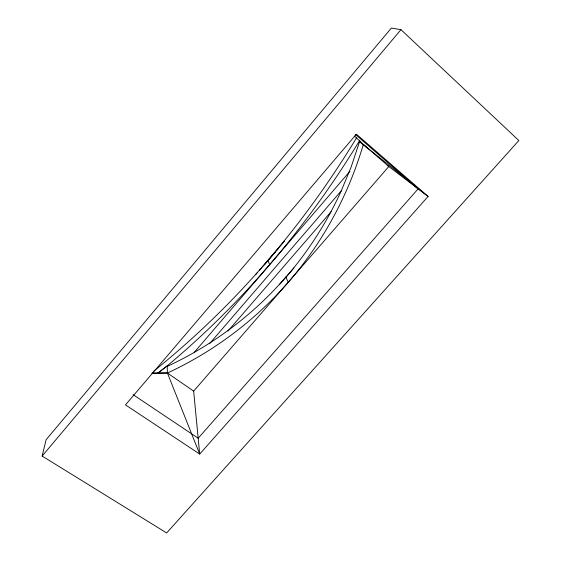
<?xml version="1.0" encoding="UTF-8"?>
<svg xmlns="http://www.w3.org/2000/svg" width="561" height="561" viewBox="0 0 561 561"><rect width="100%" height="100%" fill="white"/><g stroke="black" fill="none" stroke-linecap="round" stroke-linejoin="round"><path stroke-width="0.84" d="M42.145 456.065L46.079 439.768L391.368 28.05L400.947 29.663L518.855 140.523L166.652 532.95L42.145 456.065L400.947 29.663M387.434 165.467L428.078 196.462L356.396 134.177L125.482 404.895L199.695 454.059L428.078 196.462L359.587 141.624L351.158 166.947L341.081 191.266A430.056 389.383 46.3 0 1 285.921 277.211L293.957 267.941M255.956 274.35L257.667 272.358M259.371 270.367L284.427 241.174M264.448 264.813L272.99 254.862M274.126 253.537L275.837 251.545M276.973 250.22L278.109 248.895M194.267 352.35L349.945 171.28M209.548 343.676L341.726 190.312M228.004 331.039L331.151 211.665M279.574 284.399L285.879 277.12L288.221 282.288M285.879 277.12A429.894 389.243 46.3 0 1 167.206 366.389L167.416 373.03L199.695 454.059L193.657 391.108L388.822 166.526L363.346 144.443A439.312 397.23 46.1 0 1 167.416 373.03L151.884 373.156L167.416 372.953M158.041 373.212L169.52 363.921A2463.744 1459.133 52.6 0 0 359.804 140.257M157.788 373.107L166.75 366.165L167.206 366.389M133.034 394.621L198.18 438.218L418.127 188.875L355.358 134.374M167.416 373.03L193.657 391.108M359.587 141.624L362.827 144.436M354.538 136.085L366.894 147.809M267.913 260.416L269.673 264.645M356.614 137.747A2357.939 1416.132 52.7 0 1 153.77 371.109"/></g></svg>
